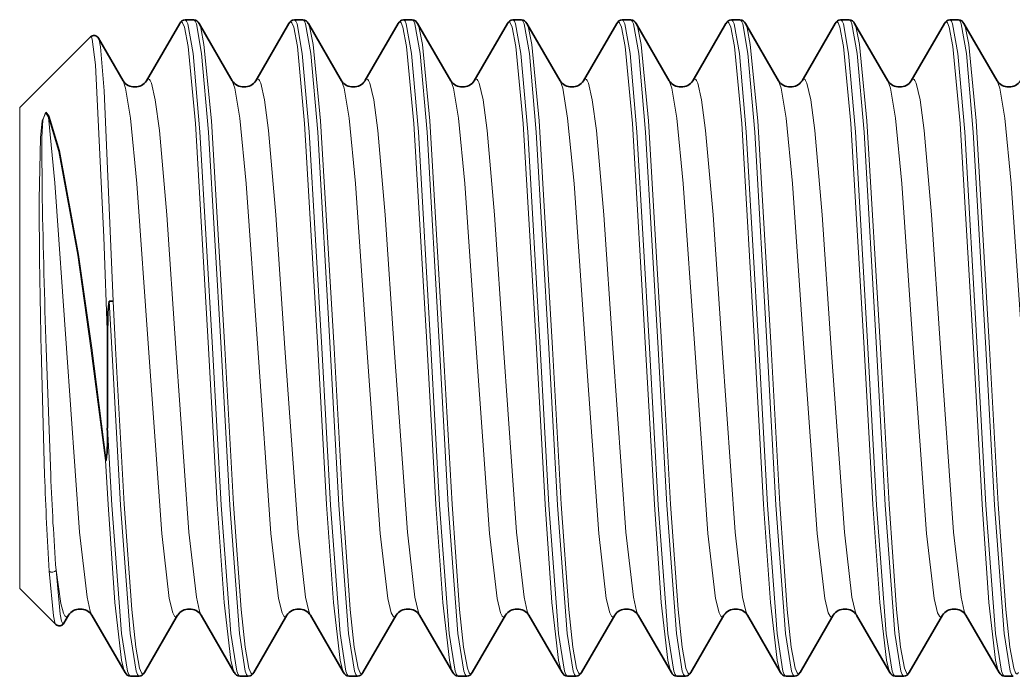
# Model space of a CAD drawing. Extents: x 145 to 857, y 42 to 790.
# Drawn here: x 710.024 to 714.57, y 358.339 to 361.339 of the extents above; entities that cross this region are included whole.
import ezdxf

# ---------------------------------------------------------------- set-up
doc = ezdxf.new("R2010")
doc.units = 0

msp = doc.modelspace()

# ---------------------------------------------------------------- linework, layer by layer
at = {"color": 7, "lineweight": 35, "ltscale": 0.007572}
for p, q in [((710.7556, 361.3229), (710.6036, 361.0609)), ((711.2556, 361.3229), (711.1036, 361.0609)), ((711.7556, 361.3229), (711.6036, 361.0609)), ((712.2556, 361.3229), (712.1036, 361.0609)), ((712.7556, 361.3229), (712.6036, 361.0609)), ((713.2556, 361.3229), (713.1036, 361.0609)), ((713.7556, 361.3229), (713.6036, 361.0609)), ((714.2556, 361.3229), (714.1036, 361.0609)), ((710.5056, 358.3556), (710.3536, 358.6175)), ((711.0056, 358.3556), (710.8536, 358.6175)), ((711.5056, 358.3556), (711.3536, 358.6175)), ((712.0056, 358.3556), (711.8536, 358.6175)), ((712.5056, 358.3556), (712.3536, 358.6175)), ((713.0056, 358.3556), (712.8536, 358.6175)), ((713.5056, 358.3556), (713.3536, 358.6175)), ((714.0056, 358.3556), (713.8536, 358.6175)), ((714.5056, 358.3556), (714.3536, 358.6175))]:
    msp.add_line(p, q, dxfattribs=at)
at = {"color": 7, "lineweight": 35, "ltscale": 0.000984192}
for p, q in [((710.7803, 361.3392), (710.8196, 361.3392)), ((711.2803, 361.3392), (711.3196, 361.3392)), ((711.7803, 361.3392), (711.8196, 361.3392)), ((712.2803, 361.3392), (712.3196, 361.3392)), ((712.7803, 361.3392), (712.8196, 361.3392)), ((713.2803, 361.3392), (713.3196, 361.3392)), ((713.7803, 361.3392), (713.8196, 361.3392)), ((714.2803, 361.3392), (714.3196, 361.3392)), ((710.5303, 358.3392), (710.5696, 358.3392)), ((711.0303, 358.3392), (711.0696, 358.3392)), ((711.5303, 358.3392), (711.5696, 358.3392)), ((712.0303, 358.3392), (712.0696, 358.3392)), ((712.5303, 358.3392), (712.5696, 358.3392)), ((713.0303, 358.3392), (713.0696, 358.3392)), ((713.5303, 358.3392), (713.5696, 358.3392)), ((714.0303, 358.3392), (714.0696, 358.3392)), ((714.5303, 358.3392), (714.5696, 358.3392))]:
    msp.add_line(p, q, dxfattribs=at)
at = {"color": 7, "lineweight": 35, "ltscale": 0.007571}
for p, q in [((710.8444, 361.3229), (710.9963, 361.0609)), ((711.3444, 361.3229), (711.4963, 361.0609)), ((711.8444, 361.3229), (711.9963, 361.0609)), ((712.3444, 361.3229), (712.4963, 361.0609)), ((712.8444, 361.3229), (712.9963, 361.0609)), ((713.3444, 361.3229), (713.4963, 361.0609)), ((713.8444, 361.3229), (713.9963, 361.0609)), ((714.3444, 361.3229), (714.4963, 361.0609)), ((710.5944, 358.3556), (710.7463, 358.6175)), ((711.0944, 358.3556), (711.2463, 358.6175)), ((711.5944, 358.3556), (711.7463, 358.6175)), ((712.0944, 358.3556), (712.2463, 358.6175)), ((712.5944, 358.3556), (712.7463, 358.6175)), ((713.0944, 358.3556), (713.2463, 358.6175)), ((713.5944, 358.3556), (713.7463, 358.6175)), ((714.0944, 358.3556), (714.2463, 358.6175))]:
    msp.add_line(p, q, dxfattribs=at)
at = {"color": 7, "lineweight": 35, "ltscale": 0.011418}
msp.add_line((710.0242, 360.9384), (710.3471, 361.2613), dxfattribs=at)
at = {"color": 7, "lineweight": 35, "ltscale": 0.005624}
msp.add_line((710.3834, 361.2555), (710.4963, 361.0609), dxfattribs=at)
at = {"color": 7, "lineweight": 13, "ltscale": 0.040653}
msp.add_line((710.0242, 359.3123), (710.0242, 360.9384), dxfattribs=at)
at = {"color": 7, "lineweight": 13, "ltscale": 0.000130621}
msp.add_line((710.1553, 360.8944), (710.1585, 360.8986), dxfattribs=at)
at = {"color": 7, "lineweight": 35, "ltscale": 0.000433839}
msp.add_line((710.4332, 360.0536), (710.4506, 360.0527), dxfattribs=at)
at = {"color": 7, "lineweight": 13, "ltscale": 0.005389}
msp.add_line((710.4332, 360.0536), (710.4447, 359.8383), dxfattribs=at)
at = {"color": 7, "lineweight": 13, "ltscale": 0.005346}
msp.add_line((710.4506, 360.0527), (710.462, 359.8392), dxfattribs=at)
at = {"color": 7, "lineweight": 35, "ltscale": 0.010194}
msp.add_line((710.425, 359.472), (710.425, 359.8798), dxfattribs=at)
at = {"color": 7, "lineweight": 13, "ltscale": 0.014524}
msp.add_line((710.1375, 359.2579), (710.1213, 359.8387), dxfattribs=at)
at = {"color": 7, "lineweight": 13, "ltscale": 0.014527}
msp.add_line((710.1653, 359.2585), (710.144, 359.8392), dxfattribs=at)
at = {"color": 7, "lineweight": 13, "ltscale": 0.01295}
msp.add_line((710.3497, 359.8392), (710.416, 359.3255), dxfattribs=at)
at = {"color": 7, "lineweight": 13, "ltscale": 0.012997}
msp.add_line((710.3528, 359.8402), (710.4192, 359.3246), dxfattribs=at)
at = {"color": 7, "lineweight": 13, "ltscale": 0.017982}
for p, q in [((710.4844, 359.1201), (710.4447, 359.8383)), ((710.9844, 359.1201), (710.9447, 359.8383)), ((711.4844, 359.1201), (711.4447, 359.8383)), ((711.9844, 359.1201), (711.9447, 359.8383)), ((712.4844, 359.1201), (712.4447, 359.8383)), ((712.9844, 359.1201), (712.9447, 359.8383)), ((713.4844, 359.1201), (713.4447, 359.8383)), ((713.9844, 359.1201), (713.9447, 359.8383)), ((714.4844, 359.1201), (714.4447, 359.8383))]:
    msp.add_line(p, q, dxfattribs=at)
at = {"color": 7, "lineweight": 13, "ltscale": 0.017865}
for p, q in [((710.5018, 359.1257), (710.462, 359.8392)), ((711.0018, 359.1257), (710.962, 359.8392)), ((711.5018, 359.1257), (711.462, 359.8392)), ((712.0018, 359.1257), (711.962, 359.8392)), ((712.5018, 359.1257), (712.462, 359.8392)), ((713.0018, 359.1257), (712.962, 359.8392)), ((713.5018, 359.1257), (713.462, 359.8392)), ((714.0018, 359.1257), (713.962, 359.8392)), ((714.5018, 359.1257), (714.462, 359.8392))]:
    msp.add_line(p, q, dxfattribs=at)
at = {"color": 7, "lineweight": 13, "ltscale": 0.017906}
for p, q in [((710.9278, 359.1241), (710.8879, 359.8392)), ((711.4278, 359.1241), (711.3879, 359.8392)), ((711.9278, 359.1241), (711.8879, 359.8392)), ((712.4278, 359.1241), (712.3879, 359.8392)), ((712.9278, 359.1241), (712.8879, 359.8392)), ((713.4278, 359.1241), (713.3879, 359.8392)), ((713.9278, 359.1241), (713.8879, 359.8392)), ((714.4278, 359.1241), (714.3879, 359.8392))]:
    msp.add_line(p, q, dxfattribs=at)
at = {"color": 7, "lineweight": 13, "ltscale": 0.018029}
for p, q in [((710.9451, 359.1201), (710.9053, 359.8401)), ((711.4451, 359.1201), (711.4053, 359.8401)), ((711.9451, 359.1201), (711.9053, 359.8401)), ((712.4451, 359.1201), (712.4053, 359.8401)), ((712.9451, 359.1201), (712.9053, 359.8401)), ((713.4451, 359.1201), (713.4053, 359.8401)), ((713.9451, 359.1201), (713.9053, 359.8401)), ((714.4451, 359.1201), (714.4053, 359.8401))]:
    msp.add_line(p, q, dxfattribs=at)
at = {"color": 7, "lineweight": 13, "ltscale": 0.008813}
msp.add_line((710.4451, 359.1201), (710.425, 359.472), dxfattribs=at)
at = {"color": 7, "lineweight": 35, "ltscale": 8.40481e-05}
msp.add_line((710.416, 359.3255), (710.4192, 359.3246), dxfattribs=at)
at = {"color": 7, "lineweight": 13, "ltscale": 0.005044}
msp.add_line((710.4278, 359.1241), (710.416, 359.3255), dxfattribs=at)
at = {"color": 7, "lineweight": 13, "ltscale": 0.014305}
msp.add_line((710.0242, 358.7401), (710.0242, 359.3123), dxfattribs=at)
at = {"color": 7, "lineweight": 35, "ltscale": 0.005814}
msp.add_line((710.0242, 358.7401), (710.1886, 358.5756), dxfattribs=at)
at = {"color": 7, "lineweight": 35, "ltscale": 0.001035}
msp.add_line((710.2256, 358.5817), (710.2463, 358.6175), dxfattribs=at)
at = {"color": 7, "lineweight": 13}
for points in [[(710.8879, 359.8392), (710.8275, 360.866), (710.7941, 361.2169), (710.7772, 361.3055), (710.7686, 361.3255), (710.7657, 361.3283), (710.7643, 361.329), (710.7621, 361.3291), (710.7599, 361.3281), (710.7556, 361.3229)], [(710.9053, 359.8401), (710.8481, 360.8274), (710.8167, 361.1852), (710.7926, 361.3213), (710.7872, 361.3336), (710.7844, 361.3372), (710.7817, 361.339), (710.7803, 361.3392)], [(710.9447, 359.8383), (710.8875, 360.8266), (710.8561, 361.1849), (710.832, 361.3212), (710.8265, 361.3336), (710.8238, 361.3372), (710.821, 361.339), (710.8196, 361.3392)], [(710.962, 359.8392), (710.9006, 360.8774), (710.8668, 361.2264), (710.8519, 361.3032), (710.8444, 361.3229)], [(711.3879, 359.8392), (711.3275, 360.866), (711.2941, 361.2169), (711.2772, 361.3055), (711.2686, 361.3255), (711.2657, 361.3283), (711.2643, 361.329), (711.2621, 361.3291), (711.2599, 361.3281), (711.2556, 361.3229)], [(711.4053, 359.8401), (711.3481, 360.8274), (711.3167, 361.1852), (711.2926, 361.3213), (711.2872, 361.3336), (711.2844, 361.3372), (711.2817, 361.339), (711.2803, 361.3392)], [(711.4447, 359.8383), (711.3875, 360.8266), (711.3561, 361.1849), (711.332, 361.3212), (711.3265, 361.3336), (711.3238, 361.3372), (711.321, 361.339), (711.3196, 361.3392)], [(711.462, 359.8392), (711.4006, 360.8774), (711.3668, 361.2264), (711.3519, 361.3032), (711.3444, 361.3229)], [(711.8879, 359.8392), (711.8275, 360.866), (711.7941, 361.2169), (711.7772, 361.3055), (711.7686, 361.3255), (711.7657, 361.3283), (711.7643, 361.329), (711.7621, 361.3291), (711.7599, 361.3281), (711.7556, 361.3229)], [(711.9053, 359.8401), (711.8481, 360.8274), (711.8167, 361.1852), (711.7926, 361.3213), (711.7872, 361.3336), (711.7844, 361.3372), (711.7817, 361.339), (711.7803, 361.3392)], [(711.9447, 359.8383), (711.8875, 360.8266), (711.8561, 361.1849), (711.832, 361.3212), (711.8265, 361.3336), (711.8238, 361.3372), (711.821, 361.339), (711.8196, 361.3392)], [(711.962, 359.8392), (711.9006, 360.8774), (711.8668, 361.2264), (711.8519, 361.3032), (711.8444, 361.3229)], [(712.3879, 359.8392), (712.3275, 360.866), (712.2941, 361.2169), (712.2772, 361.3055), (712.2686, 361.3255), (712.2657, 361.3283), (712.2643, 361.329), (712.2621, 361.3291), (712.2599, 361.3281), (712.2556, 361.3229)], [(712.4053, 359.8401), (712.3481, 360.8274), (712.3167, 361.1852), (712.2926, 361.3213), (712.2872, 361.3336), (712.2844, 361.3372), (712.2817, 361.339), (712.2803, 361.3392)], [(712.4447, 359.8383), (712.3875, 360.8266), (712.3561, 361.1849), (712.332, 361.3212), (712.3265, 361.3336), (712.3238, 361.3372), (712.321, 361.339), (712.3196, 361.3392)], [(712.462, 359.8392), (712.4006, 360.8774), (712.3668, 361.2264), (712.3519, 361.3032), (712.3444, 361.3229)], [(712.8879, 359.8392), (712.8275, 360.866), (712.7941, 361.2169), (712.7772, 361.3055), (712.7686, 361.3255), (712.7657, 361.3283), (712.7643, 361.329), (712.7621, 361.3291), (712.7599, 361.3281), (712.7556, 361.3229)], [(712.9053, 359.8401), (712.8481, 360.8274), (712.8167, 361.1852), (712.7926, 361.3213), (712.7872, 361.3336), (712.7844, 361.3372), (712.7817, 361.339), (712.7803, 361.3392)], [(712.9447, 359.8383), (712.8875, 360.8266), (712.8561, 361.1849), (712.832, 361.3212), (712.8265, 361.3336), (712.8238, 361.3372), (712.821, 361.339), (712.8196, 361.3392)], [(712.962, 359.8392), (712.9006, 360.8774), (712.8668, 361.2264), (712.8519, 361.3032), (712.8444, 361.3229)], [(713.3879, 359.8392), (713.3275, 360.866), (713.2941, 361.2169), (713.2772, 361.3055), (713.2686, 361.3255), (713.2657, 361.3283), (713.2643, 361.329), (713.2621, 361.3291), (713.2599, 361.3281), (713.2556, 361.3229)], [(713.4053, 359.8401), (713.3481, 360.8274), (713.3167, 361.1852), (713.2926, 361.3213), (713.2872, 361.3336), (713.2844, 361.3372), (713.2817, 361.339), (713.2803, 361.3392)], [(713.4447, 359.8383), (713.3875, 360.8266), (713.3561, 361.1849), (713.332, 361.3212), (713.3265, 361.3336), (713.3238, 361.3372), (713.321, 361.339), (713.3196, 361.3392)], [(713.462, 359.8392), (713.4006, 360.8774), (713.3668, 361.2264), (713.3519, 361.3032), (713.3444, 361.3229)], [(713.8879, 359.8392), (713.8275, 360.866), (713.7941, 361.2169), (713.7772, 361.3055), (713.7686, 361.3255), (713.7657, 361.3283), (713.7643, 361.329), (713.7621, 361.3291), (713.7599, 361.3281), (713.7556, 361.3229)], [(713.9053, 359.8401), (713.8481, 360.8274), (713.8167, 361.1852), (713.7926, 361.3213), (713.7872, 361.3336), (713.7844, 361.3372), (713.7817, 361.339), (713.7803, 361.3392)], [(713.9447, 359.8383), (713.8875, 360.8266), (713.8561, 361.1849), (713.832, 361.3212), (713.8265, 361.3336), (713.8238, 361.3372), (713.821, 361.339), (713.8196, 361.3392)], [(713.962, 359.8392), (713.9006, 360.8774), (713.8668, 361.2264), (713.8519, 361.3032), (713.8444, 361.3229)], [(714.3879, 359.8392), (714.3275, 360.866), (714.2941, 361.2169), (714.2772, 361.3055), (714.2686, 361.3255), (714.2657, 361.3283), (714.2643, 361.329), (714.2621, 361.3291), (714.2599, 361.3281), (714.2556, 361.3229)], [(714.4053, 359.8401), (714.3481, 360.8274), (714.3167, 361.1852), (714.2926, 361.3213), (714.2872, 361.3336), (714.2844, 361.3372), (714.2817, 361.339), (714.2803, 361.3392)], [(714.4447, 359.8383), (714.3875, 360.8266), (714.3561, 361.1849), (714.332, 361.3212), (714.3265, 361.3336), (714.3238, 361.3372), (714.321, 361.339), (714.3196, 361.3392)], [(714.462, 359.8392), (714.4006, 360.8774), (714.3668, 361.2264), (714.3519, 361.3032), (714.3444, 361.3229)], [(710.3471, 361.2613), (710.3483, 361.2621), (710.3497, 361.262), (710.3515, 361.2603), (710.355, 361.2518), (710.3704, 361.1331), (710.4088, 360.3458), (710.425, 359.8798)], [(710.3834, 361.2555), (710.3865, 361.2476), (710.3926, 361.2164), (710.4101, 361.0146), (710.4506, 360.0527)], [(710.4963, 361.0609), (710.5082, 361.027), (710.5309, 360.8905), (710.5602, 360.5908), (710.6125, 359.8392)], [(710.6036, 361.0609), (710.6076, 361.0663), (710.6096, 361.0678), (710.6127, 361.0686), (710.6142, 361.0683), (710.6172, 361.0664), (710.6202, 361.0627), (710.6262, 361.0503), (710.6438, 360.9745), (710.6625, 360.8341), (710.6963, 360.4476), (710.7375, 359.8392)], [(710.9963, 361.0609), (711.0082, 361.027), (711.0309, 360.8905), (711.0602, 360.5908), (711.1125, 359.8392)], [(711.1036, 361.0609), (711.1076, 361.0663), (711.1096, 361.0678), (711.1127, 361.0686), (711.1142, 361.0683), (711.1172, 361.0664), (711.1202, 361.0627), (711.1262, 361.0503), (711.1438, 360.9745), (711.1625, 360.8341), (711.1963, 360.4476), (711.2375, 359.8392)], [(711.4963, 361.0609), (711.5082, 361.027), (711.5309, 360.8905), (711.5602, 360.5908), (711.6125, 359.8392)], [(711.6036, 361.0609), (711.6076, 361.0663), (711.6096, 361.0678), (711.6127, 361.0686), (711.6142, 361.0683), (711.6172, 361.0664), (711.6202, 361.0627), (711.6262, 361.0503), (711.6438, 360.9745), (711.6625, 360.8341), (711.6963, 360.4476), (711.7375, 359.8392)], [(711.9963, 361.0609), (712.0082, 361.027), (712.0309, 360.8905), (712.0602, 360.5908), (712.1125, 359.8392)], [(712.1036, 361.0609), (712.1076, 361.0663), (712.1096, 361.0678), (712.1127, 361.0686), (712.1142, 361.0683), (712.1172, 361.0664), (712.1202, 361.0627), (712.1262, 361.0503), (712.1438, 360.9745), (712.1625, 360.8341), (712.1963, 360.4476), (712.2375, 359.8392)], [(712.4963, 361.0609), (712.5082, 361.027), (712.5309, 360.8905), (712.5602, 360.5908), (712.6125, 359.8392)], [(712.6036, 361.0609), (712.6076, 361.0663), (712.6096, 361.0678), (712.6127, 361.0686), (712.6142, 361.0683), (712.6172, 361.0664), (712.6202, 361.0627), (712.6262, 361.0503), (712.6438, 360.9745), (712.6625, 360.8341), (712.6963, 360.4476), (712.7375, 359.8392)], [(712.9963, 361.0609), (713.0082, 361.027), (713.0309, 360.8905), (713.0602, 360.5908), (713.1125, 359.8392)], [(713.1036, 361.0609), (713.1076, 361.0663), (713.1096, 361.0678), (713.1127, 361.0686), (713.1142, 361.0683), (713.1172, 361.0664), (713.1202, 361.0627), (713.1262, 361.0503), (713.1438, 360.9745), (713.1625, 360.8341), (713.1963, 360.4476), (713.2375, 359.8392)], [(713.4963, 361.0609), (713.5082, 361.027), (713.5309, 360.8905), (713.5602, 360.5908), (713.6125, 359.8392)], [(713.6036, 361.0609), (713.6076, 361.0663), (713.6096, 361.0678), (713.6127, 361.0686), (713.6142, 361.0683), (713.6172, 361.0664), (713.6202, 361.0627), (713.6262, 361.0503), (713.6438, 360.9745), (713.6625, 360.8341), (713.6963, 360.4476), (713.7375, 359.8392)], [(713.9963, 361.0609), (714.0082, 361.027), (714.0309, 360.8905), (714.0602, 360.5908), (714.1125, 359.8392)], [(714.1036, 361.0609), (714.1076, 361.0663), (714.1096, 361.0678), (714.1127, 361.0686), (714.1142, 361.0683), (714.1172, 361.0664), (714.1202, 361.0627), (714.1262, 361.0503), (714.1438, 360.9745), (714.1625, 360.8341), (714.1963, 360.4476), (714.2375, 359.8392)], [(714.4963, 361.0609), (714.5082, 361.027), (714.5309, 360.8905), (714.5602, 360.5908), (714.6125, 359.8392)], [(710.1124, 360.5181), (710.118, 360.7999), (710.1262, 360.878), (710.1445, 360.9171), (710.1585, 360.8986)], [(710.1265, 360.5215), (710.1253, 360.8034), (710.1298, 360.8802), (710.1415, 360.9159), (710.1553, 360.8944)], [(710.1553, 360.8944), (710.2025, 360.7383), (710.29, 360.2639), (710.3497, 359.8392)], [(710.1553, 360.8944), (710.1848, 360.5944), (710.2375, 359.8392)], [(710.1585, 360.8986), (710.2057, 360.742), (710.2932, 360.2663), (710.3528, 359.8402)], [(710.2375, 359.8392), (710.2975, 358.9977), (710.3319, 358.6996), (710.3463, 358.6353), (710.3536, 358.6175)], [(710.6125, 359.8392), (710.6732, 358.9904), (710.708, 358.6934), (710.7239, 358.6278), (710.732, 358.6128), (710.7361, 358.61), (710.7402, 358.6106), (710.7443, 358.6143), (710.7463, 358.6175)], [(710.7375, 359.8392), (710.7975, 358.9977), (710.8319, 358.6996), (710.8463, 358.6353), (710.8536, 358.6175)], [(711.1125, 359.8392), (711.1732, 358.9904), (711.208, 358.6934), (711.2239, 358.6278), (711.232, 358.6128), (711.2361, 358.61), (711.2402, 358.6106), (711.2443, 358.6143), (711.2463, 358.6175)], [(711.2375, 359.8392), (711.2975, 358.9977), (711.3319, 358.6996), (711.3463, 358.6353), (711.3536, 358.6175)], [(711.6125, 359.8392), (711.6732, 358.9904), (711.708, 358.6934), (711.7239, 358.6278), (711.732, 358.6128), (711.7361, 358.61), (711.7402, 358.6106), (711.7443, 358.6143), (711.7463, 358.6175)], [(711.7375, 359.8392), (711.7975, 358.9977), (711.8319, 358.6996), (711.8463, 358.6353), (711.8536, 358.6175)], [(712.1125, 359.8392), (712.1732, 358.9904), (712.208, 358.6934), (712.2239, 358.6278), (712.232, 358.6128), (712.2361, 358.61), (712.2402, 358.6106), (712.2443, 358.6143), (712.2463, 358.6175)], [(712.2375, 359.8392), (712.2975, 358.9977), (712.3319, 358.6996), (712.3463, 358.6353), (712.3536, 358.6175)], [(712.6125, 359.8392), (712.6732, 358.9904), (712.708, 358.6934), (712.7239, 358.6278), (712.732, 358.6128), (712.7361, 358.61), (712.7402, 358.6106), (712.7443, 358.6143), (712.7463, 358.6175)], [(712.7375, 359.8392), (712.7975, 358.9977), (712.8319, 358.6996), (712.8463, 358.6353), (712.8536, 358.6175)], [(713.1125, 359.8392), (713.1732, 358.9904), (713.208, 358.6934), (713.2239, 358.6278), (713.232, 358.6128), (713.2361, 358.61), (713.2402, 358.6106), (713.2443, 358.6143), (713.2463, 358.6175)], [(713.2375, 359.8392), (713.2975, 358.9977), (713.3319, 358.6996), (713.3463, 358.6353), (713.3536, 358.6175)], [(713.6125, 359.8392), (713.6732, 358.9904), (713.708, 358.6934), (713.7239, 358.6278), (713.732, 358.6128), (713.7361, 358.61), (713.7402, 358.6106), (713.7443, 358.6143), (713.7463, 358.6175)], [(713.7375, 359.8392), (713.7975, 358.9977), (713.8319, 358.6996), (713.8463, 358.6353), (713.8536, 358.6175)], [(714.1125, 359.8392), (714.1732, 358.9904), (714.208, 358.6934), (714.2239, 358.6278), (714.232, 358.6128), (714.2361, 358.61), (714.2402, 358.6106), (714.2443, 358.6143), (714.2463, 358.6175)], [(714.2375, 359.8392), (714.2975, 358.9977), (714.3319, 358.6996), (714.3463, 358.6353), (714.3536, 358.6175)], [(710.5056, 358.3556), (710.5002, 358.3681), (710.4896, 358.4126), (710.4592, 358.6764), (710.4278, 359.1241)], [(710.5303, 358.3392), (710.5287, 358.3395), (710.5256, 358.3418), (710.5225, 358.3464), (710.5164, 358.3623), (710.4893, 358.5346), (710.4451, 359.1201)], [(710.5696, 358.3392), (710.5681, 358.3395), (710.565, 358.3418), (710.5619, 358.3464), (710.5557, 358.3623), (710.5286, 358.5346), (710.4844, 359.1201)], [(710.5944, 358.3556), (710.5899, 358.3502), (710.5876, 358.3493), (710.5854, 358.3495), (710.5839, 358.3503), (710.5809, 358.3535), (710.5721, 358.3754), (710.5546, 358.4709), (710.5362, 358.6431), (710.5018, 359.1257)], [(711.0056, 358.3556), (711.0002, 358.3681), (710.9896, 358.4126), (710.9592, 358.6764), (710.9278, 359.1241)], [(711.0303, 358.3392), (711.0287, 358.3395), (711.0256, 358.3418), (711.0225, 358.3464), (711.0164, 358.3623), (710.9893, 358.5346), (710.9451, 359.1201)], [(711.0696, 358.3392), (711.0681, 358.3395), (711.065, 358.3418), (711.0619, 358.3464), (711.0557, 358.3623), (711.0286, 358.5346), (710.9844, 359.1201)], [(711.0944, 358.3556), (711.0899, 358.3502), (711.0876, 358.3493), (711.0854, 358.3495), (711.0839, 358.3503), (711.0809, 358.3535), (711.0721, 358.3754), (711.0546, 358.4709), (711.0362, 358.6431), (711.0018, 359.1257)], [(711.5056, 358.3556), (711.5002, 358.3681), (711.4896, 358.4126), (711.4592, 358.6764), (711.4278, 359.1241)], [(711.5303, 358.3392), (711.5287, 358.3395), (711.5256, 358.3418), (711.5225, 358.3464), (711.5164, 358.3623), (711.4893, 358.5346), (711.4451, 359.1201)], [(711.5696, 358.3392), (711.5681, 358.3395), (711.565, 358.3418), (711.5619, 358.3464), (711.5557, 358.3623), (711.5286, 358.5346), (711.4844, 359.1201)], [(711.5944, 358.3556), (711.5899, 358.3502), (711.5876, 358.3493), (711.5854, 358.3495), (711.5839, 358.3503), (711.5809, 358.3535), (711.5721, 358.3754), (711.5546, 358.4709), (711.5362, 358.6431), (711.5018, 359.1257)], [(712.0056, 358.3556), (712.0002, 358.3681), (711.9896, 358.4126), (711.9592, 358.6764), (711.9278, 359.1241)], [(712.0303, 358.3392), (712.0287, 358.3395), (712.0256, 358.3418), (712.0225, 358.3464), (712.0164, 358.3623), (711.9893, 358.5346), (711.9451, 359.1201)], [(712.0696, 358.3392), (712.0681, 358.3395), (712.065, 358.3418), (712.0619, 358.3464), (712.0557, 358.3623), (712.0286, 358.5346), (711.9844, 359.1201)], [(712.0944, 358.3556), (712.0899, 358.3502), (712.0876, 358.3493), (712.0854, 358.3495), (712.0839, 358.3503), (712.0809, 358.3535), (712.0721, 358.3754), (712.0546, 358.4709), (712.0362, 358.6431), (712.0018, 359.1257)], [(712.5056, 358.3556), (712.5002, 358.3681), (712.4896, 358.4126), (712.4592, 358.6764), (712.4278, 359.1241)], [(712.5303, 358.3392), (712.5287, 358.3395), (712.5256, 358.3418), (712.5225, 358.3464), (712.5164, 358.3623), (712.4893, 358.5346), (712.4451, 359.1201)], [(712.5696, 358.3392), (712.5681, 358.3395), (712.565, 358.3418), (712.5619, 358.3464), (712.5557, 358.3623), (712.5286, 358.5346), (712.4844, 359.1201)], [(712.5944, 358.3556), (712.5899, 358.3502), (712.5876, 358.3493), (712.5854, 358.3495), (712.5839, 358.3503), (712.5809, 358.3535), (712.5721, 358.3754), (712.5546, 358.4709), (712.5362, 358.6431), (712.5018, 359.1257)], [(713.0056, 358.3556), (713.0002, 358.3681), (712.9896, 358.4126), (712.9592, 358.6764), (712.9278, 359.1241)], [(713.0303, 358.3392), (713.0287, 358.3395), (713.0256, 358.3418), (713.0225, 358.3464), (713.0164, 358.3623), (712.9893, 358.5346), (712.9451, 359.1201)], [(713.0696, 358.3392), (713.0681, 358.3395), (713.065, 358.3418), (713.0619, 358.3464), (713.0557, 358.3623), (713.0286, 358.5346), (712.9844, 359.1201)], [(713.0944, 358.3556), (713.0899, 358.3502), (713.0876, 358.3493), (713.0854, 358.3495), (713.0839, 358.3503), (713.0809, 358.3535), (713.0721, 358.3754), (713.0546, 358.4709), (713.0362, 358.6431), (713.0018, 359.1257)], [(713.5056, 358.3556), (713.5002, 358.3681), (713.4896, 358.4126), (713.4592, 358.6764), (713.4278, 359.1241)], [(713.5303, 358.3392), (713.5287, 358.3395), (713.5256, 358.3418), (713.5225, 358.3464), (713.5164, 358.3623), (713.4893, 358.5346), (713.4451, 359.1201)], [(713.5696, 358.3392), (713.5681, 358.3395), (713.565, 358.3418), (713.5619, 358.3464), (713.5557, 358.3623), (713.5286, 358.5346), (713.4844, 359.1201)], [(713.5944, 358.3556), (713.5899, 358.3502), (713.5876, 358.3493), (713.5854, 358.3495), (713.5839, 358.3503), (713.5809, 358.3535), (713.5721, 358.3754), (713.5546, 358.4709), (713.5362, 358.6431), (713.5018, 359.1257)], [(714.0056, 358.3556), (714.0002, 358.3681), (713.9896, 358.4126), (713.9592, 358.6764), (713.9278, 359.1241)], [(714.0303, 358.3392), (714.0287, 358.3395), (714.0256, 358.3418), (714.0225, 358.3464), (714.0164, 358.3623), (713.9893, 358.5346), (713.9451, 359.1201)], [(714.0696, 358.3392), (714.0681, 358.3395), (714.065, 358.3418), (714.0619, 358.3464), (714.0557, 358.3623), (714.0286, 358.5346), (713.9844, 359.1201)], [(714.0944, 358.3556), (714.0899, 358.3502), (714.0876, 358.3493), (714.0854, 358.3495), (714.0839, 358.3503), (714.0809, 358.3535), (714.0721, 358.3754), (714.0546, 358.4709), (714.0362, 358.6431), (714.0018, 359.1257)], [(714.5056, 358.3556), (714.5002, 358.3681), (714.4896, 358.4126), (714.4592, 358.6764), (714.4278, 359.1241)], [(714.5303, 358.3392), (714.5287, 358.3395), (714.5256, 358.3418), (714.5225, 358.3464), (714.5164, 358.3623), (714.4893, 358.5346), (714.4451, 359.1201)], [(714.5696, 358.3392), (714.5681, 358.3395), (714.565, 358.3418), (714.5619, 358.3464), (714.5557, 358.3623), (714.5286, 358.5346), (714.4844, 359.1201)], [(714.5944, 358.3556), (714.5899, 358.3502), (714.5876, 358.3493), (714.5854, 358.3495), (714.5839, 358.3503), (714.5809, 358.3535), (714.5721, 358.3754), (714.5546, 358.4709), (714.5362, 358.6431), (714.5018, 359.1257)], [(710.1899, 358.8228), (710.2088, 358.622), (710.2153, 358.5901), (710.2186, 358.5818), (710.2201, 358.5797), (710.222, 358.5787), (710.2232, 358.579), (710.2256, 358.5817)], [(710.1899, 358.8228), (710.2123, 358.6708), (710.2241, 358.6272), (710.2307, 358.6144), (710.234, 358.6111), (710.2365, 358.61), (710.239, 358.6101), (710.2415, 358.6114), (710.2463, 358.6175)], [(710.1585, 358.8187), (710.1777, 358.6153), (710.1844, 358.5842), (710.1877, 358.5767), (710.1886, 358.5756)]]:
    msp.add_lwpolyline(points, dxfattribs=at)
at = {"color": 7, "lineweight": 35}
msp.add_lwpolyline([(710.425, 359.8798), (710.4269, 360.002), (710.4323, 360.053), (710.4332, 360.0536)], dxfattribs=at)
for centre, radius, start, end in [((710.7817, 361.3106), 0.0287, 92.8741, 154.8975), ((710.818, 361.3103), 0.0291, 25.4737, 86.7101), ((711.2817, 361.3106), 0.0287, 92.8741, 154.8975), ((711.318, 361.3103), 0.0291, 25.4737, 86.7101), ((711.7817, 361.3106), 0.0287, 92.8741, 154.8975), ((711.818, 361.3103), 0.0291, 25.4737, 86.7101), ((712.2817, 361.3106), 0.0287, 92.8741, 154.8975), ((712.318, 361.3103), 0.0291, 25.4737, 86.7101), ((712.7817, 361.3106), 0.0287, 92.8741, 154.8975), ((712.818, 361.3103), 0.0291, 25.4737, 86.7101), ((713.2817, 361.3106), 0.0287, 92.8741, 154.8975), ((713.318, 361.3103), 0.0291, 25.4737, 86.7101), ((713.7817, 361.3106), 0.0287, 92.8741, 154.8975), ((713.818, 361.3103), 0.0291, 25.4737, 86.7101), ((714.2817, 361.3106), 0.0287, 92.8741, 154.8975), ((714.318, 361.3103), 0.0291, 25.4737, 86.7101), ((710.363, 361.2452), 0.0227, 26.661, 134.7207), ((710.549, 361.0958), 0.0632, 213.5258, 270.9167), ((710.551, 361.0958), 0.0632, 269.0819, 326.4745), ((711.049, 361.0958), 0.0632, 213.5258, 270.9167), ((711.051, 361.0958), 0.0632, 269.082, 326.4745), ((711.549, 361.0958), 0.0632, 213.5258, 270.9167), ((711.551, 361.0958), 0.0632, 269.0819, 326.4745), ((712.049, 361.0958), 0.0632, 213.5258, 270.9167), ((712.051, 361.0958), 0.0632, 269.0819, 326.4745), ((712.549, 361.0958), 0.0632, 213.5258, 270.9167), ((712.551, 361.0958), 0.0632, 269.0819, 326.4745), ((713.049, 361.0958), 0.0632, 213.5258, 270.9167), ((713.051, 361.0958), 0.0632, 269.0819, 326.4745), ((713.549, 361.0958), 0.0632, 213.5258, 270.9167), ((713.551, 361.0958), 0.0632, 269.0819, 326.4745), ((714.049, 361.0958), 0.0632, 213.5258, 270.9166), ((714.051, 361.0958), 0.0632, 269.0819, 326.4745), ((714.549, 361.0958), 0.0632, 213.5258, 270.9167), ((714.551, 361.0958), 0.0632, 269.0819, 326.4745), ((709.5583, 359.4262), 0.8671, 353.263, 3.0262), ((710.299, 358.5827), 0.0632, 89.0813, 146.4962), ((710.301, 358.5826), 0.0632, 33.5255, 90.9181), ((710.799, 358.5826), 0.0632, 89.0833, 146.4742), ((710.801, 358.5826), 0.0632, 33.5255, 90.9181), ((711.299, 358.5826), 0.0632, 89.0833, 146.4742), ((711.301, 358.5826), 0.0632, 33.5255, 90.9181), ((711.799, 358.5826), 0.0632, 89.0833, 146.4742), ((711.801, 358.5826), 0.0632, 33.5255, 90.9181), ((712.299, 358.5826), 0.0632, 89.0834, 146.4742), ((712.301, 358.5826), 0.0632, 33.5255, 90.9181), ((712.799, 358.5826), 0.0632, 89.0833, 146.4742), ((712.801, 358.5826), 0.0632, 33.5255, 90.9181), ((713.299, 358.5826), 0.0632, 89.0833, 146.4742), ((713.301, 358.5826), 0.0632, 33.5255, 90.9181), ((713.799, 358.5826), 0.0632, 89.0834, 146.4742), ((713.801, 358.5826), 0.0632, 33.5255, 90.9181), ((714.299, 358.5826), 0.0632, 89.0833, 146.4742), ((714.301, 358.5826), 0.0632, 33.5255, 90.918), ((710.2048, 358.592), 0.0231, 225.442, 333.5214), ((710.532, 358.3681), 0.0291, 205.4595, 266.7076), ((710.568, 358.3681), 0.0291, 273.2899, 334.5263), ((711.0317, 358.3678), 0.0287, 205.1025, 267.1259), ((711.068, 358.3681), 0.0291, 273.2899, 334.5263), ((711.5317, 358.3678), 0.0287, 205.1025, 267.1259), ((711.568, 358.3681), 0.0291, 273.2899, 334.5263), ((712.0317, 358.3678), 0.0287, 205.1025, 267.1259), ((712.068, 358.3681), 0.0291, 273.2899, 334.5263), ((712.5317, 358.3678), 0.0287, 205.1025, 267.1259), ((712.568, 358.3681), 0.0291, 273.2899, 334.5263), ((713.0317, 358.3678), 0.0287, 205.1025, 267.1259), ((713.068, 358.3681), 0.0291, 273.2899, 334.5263), ((713.5317, 358.3678), 0.0287, 205.1025, 267.1259), ((713.568, 358.3681), 0.0291, 273.2899, 334.5263), ((714.0317, 358.3678), 0.0287, 205.1025, 267.1259), ((714.068, 358.3681), 0.0291, 273.2899, 334.5263), ((714.5317, 358.3678), 0.0287, 205.1025, 267.1259)]:
    msp.add_arc(centre, radius, start, end, dxfattribs=at)
at = {"color": 7, "lineweight": 13}
for centre, radius, start, end in [((744.8687, 360.6455), 34.7566, 180.20996, 181.33022), ((766.4463, 361.6328), 56.3308, 181.13045, 181.82464), ((724.3176, 359.7094), 14.1872, 181.82371, 183.5995), ((723.7227, 359.7988), 13.5681, 182.28203, 184.12502), ((710.1721, 358.8376), 0.0233, 234.2516, 320.2394)]:
    msp.add_arc(centre, radius, start, end, dxfattribs=at)

doc.saveas('drawing.dxf')
